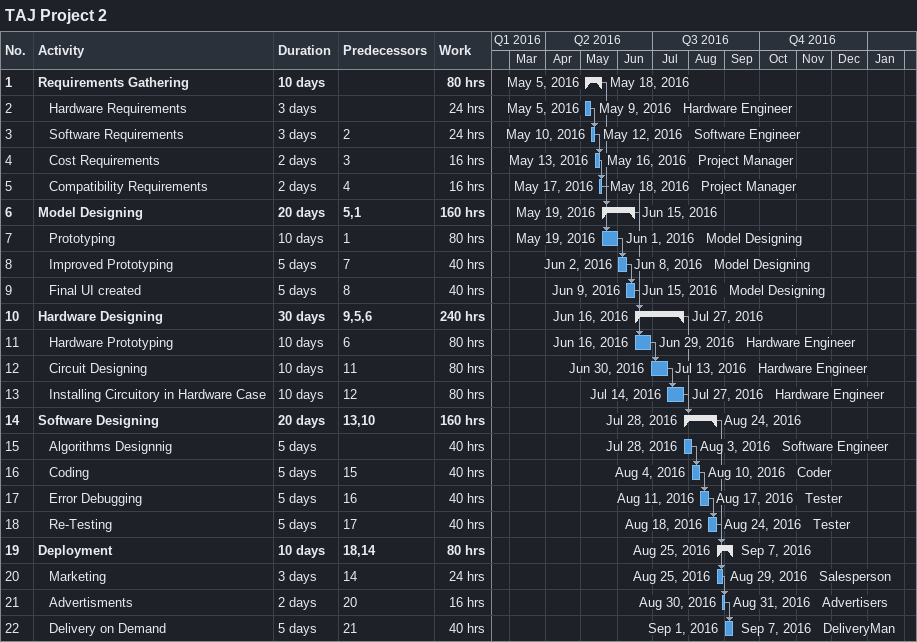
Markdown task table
TAJ Project 2

| ID | Level | Task | Duration | Start | Finish | Predecessors | Resources | Work (h) |
|---|---|---|---|---|---|---|---|---|
| 1 | 1 | **Requirements Gathering** | 10d | 2016-05-05 | 2016-05-18 |  |  | 80 |
| 2 | 2 | Hardware Requirements | 3d | 2016-05-05 | 2016-05-09 |  | Hardware Engineer | 24 |
| 3 | 2 | Software Requirements | 3d | 2016-05-10 | 2016-05-12 | 2 | Software Engineer | 24 |
| 4 | 2 | Cost Requirements | 2d | 2016-05-13 | 2016-05-16 | 3 | Project Manager | 16 |
| 5 | 2 | Compatibility Requirements | 2d | 2016-05-17 | 2016-05-18 | 4 | Project Manager | 16 |
| 6 | 1 | **Model Designing** | 20d | 2016-05-19 | 2016-06-15 | 5, 1 |  | 160 |
| 7 | 2 | Prototyping | 10d | 2016-05-19 | 2016-06-01 | 1 | Model Designing | 80 |
| 8 | 2 | Improved Prototyping | 5d | 2016-06-02 | 2016-06-08 | 7 | Model Designing | 40 |
| 9 | 2 | Final UI created | 5d | 2016-06-09 | 2016-06-15 | 8 | Model Designing | 40 |
| 10 | 1 | **Hardware Designing** | 30d | 2016-06-16 | 2016-07-27 | 9, 5, 6 |  | 240 |
| 11 | 2 | Hardware Prototyping | 10d | 2016-06-16 | 2016-06-29 | 6 | Hardware Engineer | 80 |
| 12 | 2 | Circuit Designing | 10d | 2016-06-30 | 2016-07-13 | 11 | Hardware Engineer | 80 |
| 13 | 2 | Installing Circuitory in Hardware Case | 10d | 2016-07-14 | 2016-07-27 | 12 | Hardware Engineer | 80 |
| 14 | 1 | **Software Designing** | 20d | 2016-07-28 | 2016-08-24 | 13, 10 |  | 160 |
| 15 | 2 | Algorithms Designnig | 5d | 2016-07-28 | 2016-08-03 |  | Software Engineer | 40 |
| 16 | 2 | Coding | 5d | 2016-08-04 | 2016-08-10 | 15 | Coder | 40 |
| 17 | 2 | Error Debugging | 5d | 2016-08-11 | 2016-08-17 | 16 | Tester | 40 |
| 18 | 2 | Re-Testing | 5d | 2016-08-18 | 2016-08-24 | 17 | Tester | 40 |
| 19 | 1 | **Deployment** | 10d | 2016-08-25 | 2016-09-07 | 18, 14 |  | 80 |
| 20 | 2 | Marketing | 3d | 2016-08-25 | 2016-08-29 | 14 | Salesperson | 24 |
| 21 | 2 | Advertisments | 2d | 2016-08-30 | 2016-08-31 | 20 | Advertisers | 16 |
| 22 | 2 | Delivery on Demand | 5d | 2016-09-01 | 2016-09-07 | 21 | DeliveryMan | 40 |
